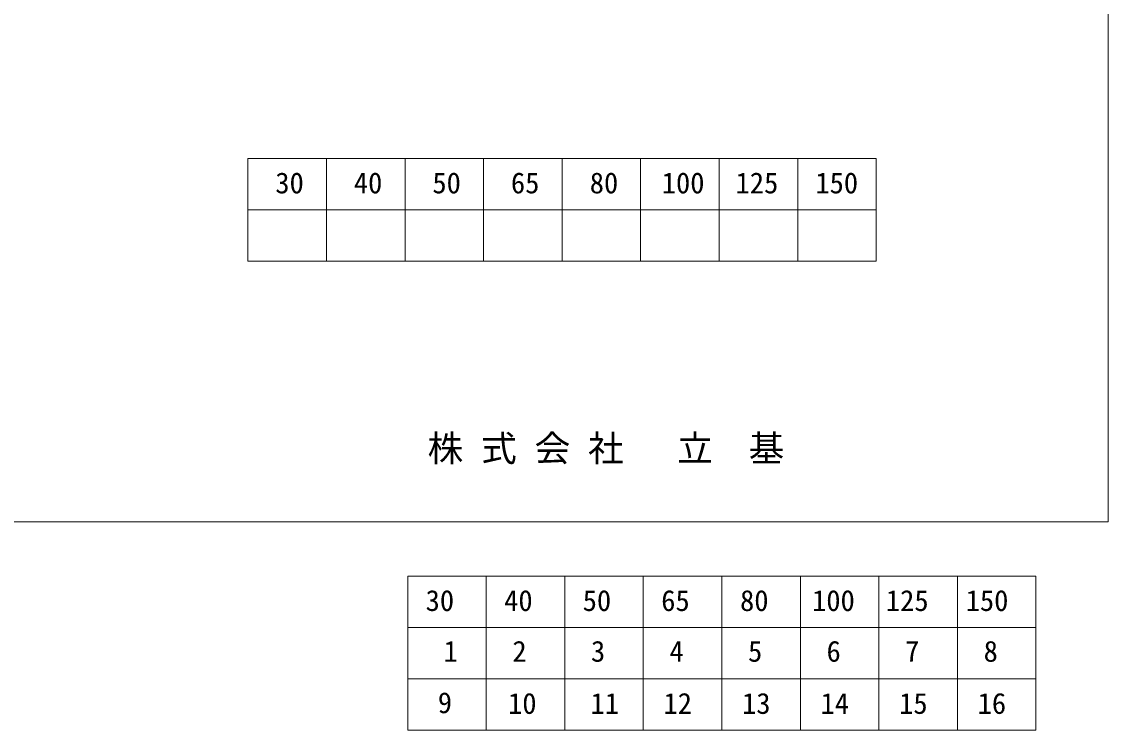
# Model space of a CAD drawing. Units: millimetres, scale not verified. Extents: x -4890 to 18490, y -2283 to 2283.
# Drawn here: x 3368 to 4890, y -2283 to -1291 of the extents above; entities that cross this region are included whole.
import ezdxf
from ezdxf.enums import TextEntityAlignment as Align

# ---------------------------------------------------------------- set-up
doc = ezdxf.new("R2010")
doc.units = ezdxf.units.MM
doc.header["$LTSCALE"] = 10
for name, color, linetype, lineweight in [('0-2_waku', 7, 'Continuous', 18), ('0-E_文字１', 7, 'Continuous', 18), ('1-5_文字２', 7, 'Continuous', 5)]:
    doc.layers.add(name, color=color, linetype=linetype, lineweight=lineweight)
doc.styles.add('ＭＳ ゴシック', font='')
doc.styles.get('ＭＳ ゴシック').set_extended_font_data('MS Gothic')

msp = doc.modelspace()

# ---------------------------------------------------------------- linework, layer by layer
at = {"layer": '0-2_waku'}
for p, q in [((3685.32, -1482.68), (3685.32, -1626.68)), ((3685.32, -1482.68), (3685.32, -1626.68)), ((3685.32, -1482.68), (3685.32, -1626.68)), ((3685.32, -1482.68), (3685.32, -1626.68)), ((3685.32, -1482.68), (4565.32, -1482.68)), ((3795.32, -1482.68), (3795.32, -1626.68)), ((3905.32, -1482.68), (3905.32, -1626.68)), ((3905.32, -1482.68), (3905.32, -1626.68)), ((4015.32, -1482.68), (4015.32, -1626.68)), ((4125.32, -1482.68), (4125.32, -1626.68)), ((4235.32, -1482.68), (4235.32, -1626.68)), ((4345.32, -1482.68), (4345.32, -1626.68)), ((4455.32, -1482.68), (4455.32, -1626.68)), ((4565.32, -1482.68), (4565.32, -1626.68)), ((3685.32, -1554.68), (4565.32, -1554.68)), ((3685.32, -1626.68), (4565.32, -1626.68)), ((-1229.68, -1991.68), (4890.32, -1991.68)), ((-1229.68, -1991.68), (4890.32, -1991.68))]:
    msp.add_line(p, q, dxfattribs=at)
msp.add_lwpolyline([(-1229.68, 2283.32), (4890.32, 2283.32), (4890.32, -1991.68)], dxfattribs=at)
at = {"layer": '1-5_文字２'}
for p, q in [((3909, -2067.47), (3909, -2211.47)), ((3909, -2067.47), (3909, -2211.47)), ((3909, -2067.47), (3909, -2211.47)), ((3909, -2067.47), (3909, -2211.47)), ((3909, -2067.47), (4789, -2067.47)), ((3909, -2067.47), (3909, -2211.47)), ((3909, -2067.47), (3909, -2211.47)), ((3909, -2067.47), (3909, -2211.47)), ((3909, -2067.47), (3909, -2211.47)), ((3909, -2067.47), (4789, -2067.47)), ((4019, -2067.47), (4019, -2211.47)), ((4019, -2067.47), (4019, -2211.47)), ((4129, -2067.47), (4129, -2211.47)), ((4129, -2067.47), (4129, -2211.47)), ((4129, -2067.47), (4129, -2211.47)), ((4129, -2067.47), (4129, -2211.47)), ((4239, -2067.47), (4239, -2211.47)), ((4239, -2067.47), (4239, -2211.47)), ((4349, -2067.47), (4349, -2211.47)), ((4349, -2067.47), (4349, -2211.47)), ((4459, -2067.47), (4459, -2211.47)), ((4459, -2067.47), (4459, -2211.47)), ((4569, -2067.47), (4569, -2211.47)), ((4569, -2067.47), (4569, -2211.47)), ((4679, -2067.47), (4679, -2211.47)), ((4679, -2067.47), (4679, -2211.47)), ((4789, -2067.47), (4789, -2211.47)), ((4789, -2067.47), (4789, -2211.47)), ((3909, -2139.47), (4789, -2139.47)), ((3909, -2139.47), (4789, -2139.47)), ((3909, -2211.47), (4789, -2211.47)), ((3909, -2211.47), (4789, -2211.47)), ((3909, -2211.47), (3909, -2283.47)), ((3909, -2211.47), (3909, -2283.47)), ((3909, -2211.47), (3909, -2283.47)), ((3909, -2211.47), (3909, -2283.47)), ((3909, -2211.47), (4789, -2211.47)), ((3909, -2211.47), (3909, -2283.47)), ((3909, -2211.47), (3909, -2283.47)), ((3909, -2211.47), (3909, -2283.47)), ((3909, -2211.47), (3909, -2283.47)), ((3909, -2211.47), (4789, -2211.47)), ((4019, -2211.47), (4019, -2283.47)), ((4019, -2211.47), (4019, -2283.47)), ((4129, -2211.47), (4129, -2283.47)), ((4129, -2211.47), (4129, -2283.47)), ((4129, -2211.47), (4129, -2283.47)), ((4129, -2211.47), (4129, -2283.47)), ((4239, -2211.47), (4239, -2283.47)), ((4239, -2211.47), (4239, -2283.47)), ((4349, -2211.47), (4349, -2283.47)), ((4349, -2211.47), (4349, -2283.47)), ((4459, -2211.47), (4459, -2283.47)), ((4459, -2211.47), (4459, -2283.47)), ((4569, -2211.47), (4569, -2283.47)), ((4569, -2211.47), (4569, -2283.47)), ((4679, -2211.47), (4679, -2283.47)), ((4679, -2211.47), (4679, -2283.47)), ((4789, -2211.47), (4789, -2283.47)), ((4789, -2211.47), (4789, -2283.47)), ((3909, -2283.47), (4789, -2283.47)), ((3909, -2283.47), (4789, -2283.47))]:
    msp.add_line(p, q, dxfattribs=at)

# ---------------------------------------------------------------- texts
at = {"layer": '0-E_文字１', "style": 'ＭＳ ゴシック'}
for s, height, p in [('30', 29.33, (3723.62, -1540.5)), ('40', 29.33, (3833.62, -1540.5)), ('50', 29.33, (3943.62, -1540.5)), ('65', 29.33, (4053.62, -1540.5)), ('80', 29.33, (4164.03, -1540.5)), ('100', 29.33, (4264.9, -1540.5)), ('125', 29.33, (4368.29, -1540.5)), ('150', 29.33, (4480.05, -1540.5)), ('株 式 会 社 \u3000立\u3000基', 36.66, (3936.85, -1918.04))]:
    msp.add_text(s, height=height, dxfattribs=at).set_placement(p, align=Align.BOTTOM_LEFT)
at = {"layer": '1-5_文字２', "style": 'ＭＳ ゴシック'}
for s, p in [('30', (3934.15, -2125.29)), ('30', (3934.15, -2125.29)), ('40', (4044.15, -2125.29)), ('40', (4044.15, -2125.29)), ('50', (4154.15, -2125.29)), ('50', (4154.15, -2125.29)), ('65', (4264.15, -2125.29)), ('65', (4264.15, -2125.29)), ('80', (4374.56, -2125.29)), ('80', (4374.56, -2125.29)), ('100', (4475.43, -2125.29)), ('100', (4475.43, -2125.29)), ('125', (4578.82, -2125.29)), ('125', (4578.82, -2125.29)), ('150', (4690.58, -2125.29)), ('150', (4690.58, -2125.29)), ('1', (3959.3, -2196.33)), ('2', (4055.73, -2196.33)), ('3', (4165.73, -2196.33)), ('4', (4275.73, -2196.33)), ('5', (4385.73, -2196.33)), ('6', (4495.73, -2196.33)), ('7', (4605.73, -2196.33)), ('8', (4715.73, -2196.33)), ('9', (3951.23, -2268.33)), ('10', (4049.64, -2269.29)), ('11', (4165.14, -2269.29)), ('12', (4267.35, -2269.29)), ('13', (4377.35, -2269.29)), ('14', (4487.35, -2269.29)), ('15', (4597.35, -2269.29)), ('16', (4707.35, -2269.29))]:
    msp.add_text(s, height=29.33, dxfattribs=at).set_placement(p, align=Align.BOTTOM_LEFT)

doc.saveas('drawing.dxf')
